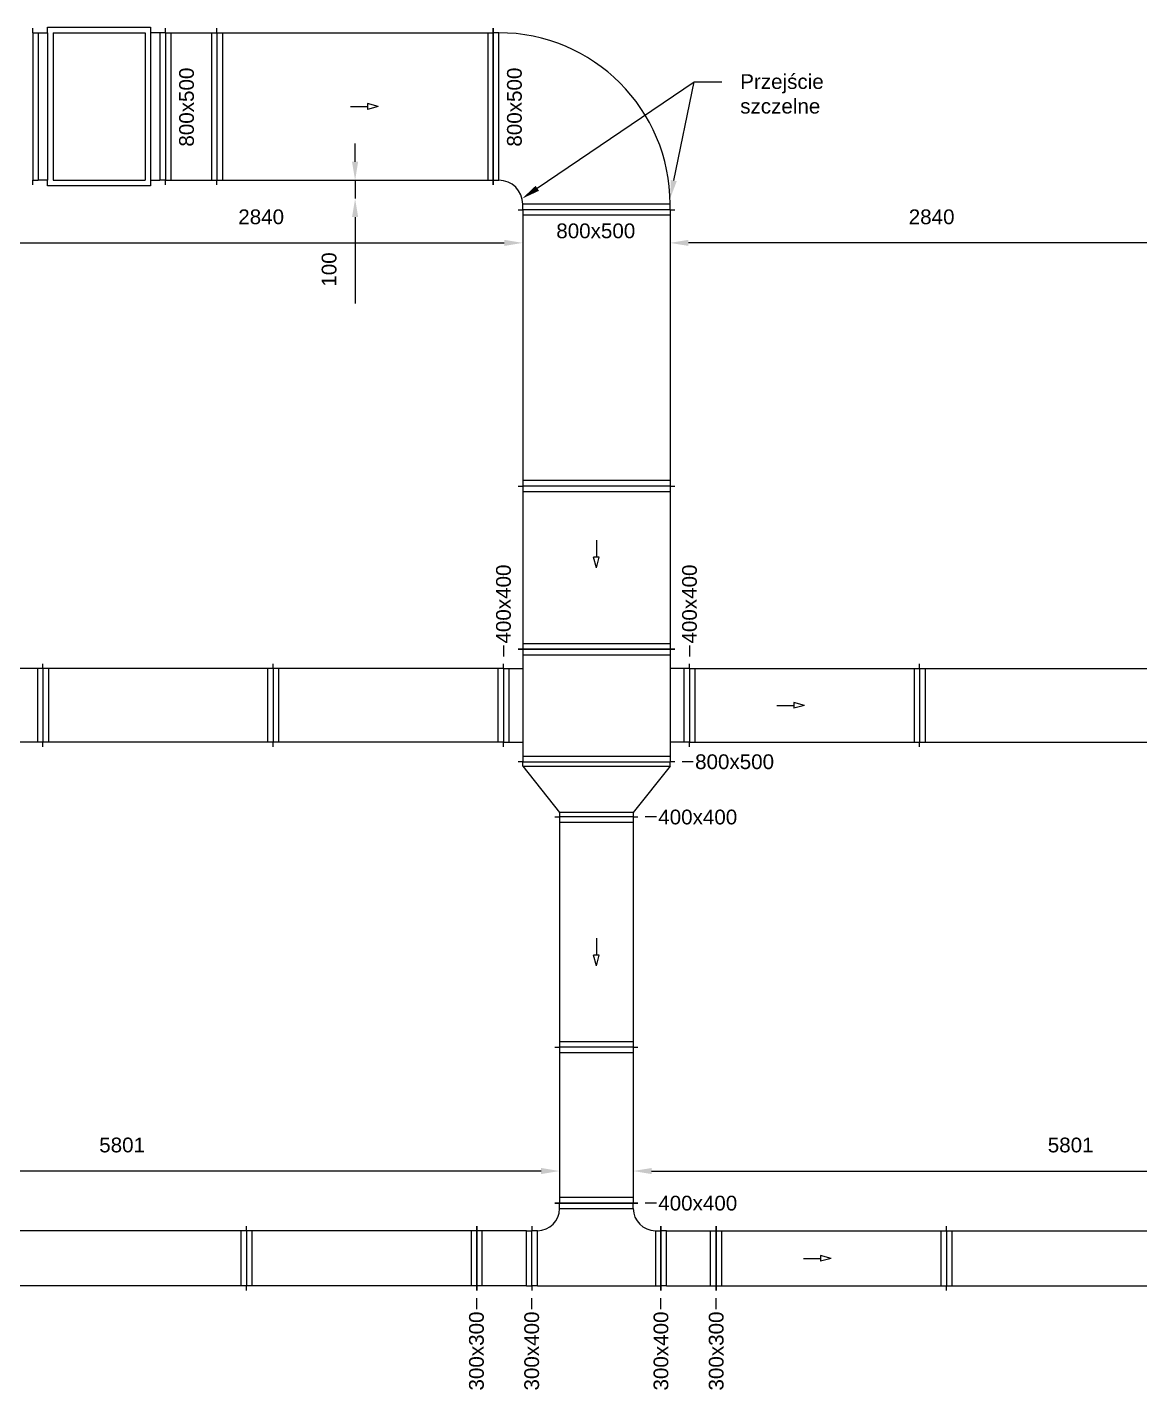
# Model space of a CAD drawing. Header units: millimetres. Extents: x 59762 to 60194, y -87842 to -87548.
# Drawn here: x 60029.9 to 60035.94, y -87794.21 to -87786.82 of the extents above; entities that cross this region are included whole.
import ezdxf
from ezdxf import colors
from ezdxf.entities.mleader import LeaderData, LeaderLine
from ezdxf.math import Vec2, Vec3

# ---------------------------------------------------------------- set-up
doc = ezdxf.new("R2010")
doc.units = ezdxf.units.MM
for name, color, linetype, lineweight in [('kanały', 7, 'Continuous', 20), ('nawi. strzałki', 150, 'Continuous', 20), ('wymiary', 7, 'Continuous', 13)]:
    doc.layers.add(name, color=color, linetype=linetype, lineweight=lineweight)
doc.styles.add('styl1', font='arial.ttf', dxfattribs={"height": 0.08})
doc.dimstyles.new('Kopia Opisowy', dxfattribs={"dimscale": 0, "dimtxt": 0.08, "dimasz": 0.1, "dimexe": 0, "dimexo": 0.2, "dimgap": 0.1, "dimtad": 1, "dimlfac": 1000, "dimtxsty": 'styl1', "dimcen": 2.5, "dimadec": 0, "dimazin": 0, "dimtfac": 1, "dimtmove": 0, "dimatfit": 3, "dimfxl": 1, "dimarcsym": 0})

# ---------------------------------------------------------------- blocks, each defined once
blk = doc.blocks.new('*D58')
at = {"layer": 'Defpoints', "color": 0, "transparency": 16777216}
for p in [(60031.6811, -87787.6499), (60031.6811, -87787.7499), (60031.6811, -87787.7499)]:
    blk.add_point(p, dxfattribs=at)
at = {"layer": 'wymiary', "color": 0, "lineweight": -2, "transparency": 16777216}
for p, q in [((60031.6811, -87787.5499), (60031.6811, -87787.4499)), ((60031.6811, -87787.6499), (60031.6811, -87787.7499)), ((60031.6811, -87787.8499), (60031.6811, -87788.3188))]:
    blk.add_line(p, q, dxfattribs=at)
at = {"layer": 'wymiary', "color": 0, "transparency": 16777216}
for points in [[(60031.6644, -87787.5499), (60031.6977, -87787.5499), (60031.6811, -87787.6499)], [(60031.6644, -87787.8499), (60031.6977, -87787.8499), (60031.6811, -87787.7499)]]:
    blk.add_solid(points, dxfattribs=at)
at = {"layer": 'wymiary', "color": 0, "transparency": 16777216, "insert": (60031.5402, -87788.1344), "char_height": 0.08, "attachment_point": 5, "rotation": 90, "style": 'styl1'}
blk.add_mtext('100', dxfattribs=at)
blk = doc.blocks.new('*D62')
at = {"layer": 'Defpoints', "color": 0, "transparency": 16777216}
for p in [(60033.3911, -87787.9899), (60033.3911, -87787.9899), (60036.2311, -87787.9899)]:
    blk.add_point(p, dxfattribs=at)
at = {"layer": 'wymiary', "color": 0, "lineweight": -2, "transparency": 16777216}
blk.add_line((60036.1311, -87787.9899), (60033.4911, -87787.9899), dxfattribs=at)
at = {"layer": 'wymiary', "color": 0, "transparency": 16777216}
for points in [[(60033.4911, -87787.9732), (60033.4911, -87788.0065), (60033.3911, -87787.9899)], [(60036.1311, -87787.9732), (60036.1311, -87788.0065), (60036.2311, -87787.9899)]]:
    blk.add_solid(points, dxfattribs=at)
at = {"layer": 'wymiary', "color": 0, "transparency": 16777216, "insert": (60034.8111, -87787.849), "char_height": 0.08, "attachment_point": 5, "style": 'styl1'}
blk.add_mtext('2840', dxfattribs=at)
blk = doc.blocks.new('*D63')
at = {"layer": 'Defpoints', "color": 0, "transparency": 16777216}
for p in [(60038.9921, -87792.1899), (60033.1911, -87793.0261), (60038.9921, -87793.0261)]:
    blk.add_point(p, dxfattribs=at)
at = {"layer": 'wymiary', "color": 0, "lineweight": -2, "transparency": 16777216}
for p, q in [((60038.9921, -87792.3899), (60038.9921, -87793.0261)), ((60033.1911, -87792.8261), (60033.1911, -87793.0261)), ((60033.2911, -87793.0261), (60038.8921, -87793.0261))]:
    blk.add_line(p, q, dxfattribs=at)
at = {"layer": 'wymiary', "color": 0, "transparency": 16777216}
for points in [[(60033.2911, -87793.0095), (60033.2911, -87793.0428), (60033.1911, -87793.0261)], [(60038.8921, -87793.0095), (60038.8921, -87793.0428), (60038.9921, -87793.0261)]]:
    blk.add_solid(points, dxfattribs=at)
at = {"layer": 'wymiary', "color": 0, "transparency": 16777216, "insert": (60035.5659, -87792.8853), "char_height": 0.08, "attachment_point": 5, "style": 'styl1'}
blk.add_mtext('5801', dxfattribs=at)
blk = doc.blocks.new('*D43')
at = {"layer": 'Defpoints', "color": 0, "transparency": 16777216}
for p in [(60029.7511, -87787.9899), (60032.5911, -87787.9899), (60032.5911, -87787.9899)]:
    blk.add_point(p, dxfattribs=at)
at = {"layer": 'wymiary', "color": 0, "lineweight": -2, "transparency": 16777216}
blk.add_line((60029.8511, -87787.9899), (60032.4911, -87787.9899), dxfattribs=at)
at = {"layer": 'wymiary', "color": 0, "transparency": 16777216}
for points in [[(60029.8511, -87787.9732), (60029.8511, -87788.0065), (60029.7511, -87787.9899)], [(60032.4911, -87787.9732), (60032.4911, -87788.0065), (60032.5911, -87787.9899)]]:
    blk.add_solid(points, dxfattribs=at)
at = {"layer": 'wymiary', "color": 0, "transparency": 16777216, "insert": (60031.1711, -87787.849), "char_height": 0.08, "attachment_point": 5, "style": 'styl1'}
blk.add_mtext('2840', dxfattribs=at)
blk = doc.blocks.new('*D44')
at = {"layer": 'Defpoints', "color": 0, "transparency": 16777216}
for p in [(60026.9901, -87792.1899), (60026.9901, -87793.0261), (60032.7911, -87793.0261)]:
    blk.add_point(p, dxfattribs=at)
at = {"layer": 'wymiary', "color": 0, "lineweight": -2, "transparency": 16777216}
for p, q in [((60026.9901, -87792.3899), (60026.9901, -87793.0261)), ((60032.7911, -87792.8261), (60032.7911, -87793.0261)), ((60032.6911, -87793.0261), (60027.0901, -87793.0261))]:
    blk.add_line(p, q, dxfattribs=at)
at = {"layer": 'wymiary', "color": 0, "transparency": 16777216}
for points in [[(60027.0901, -87793.0095), (60027.0901, -87793.0428), (60026.9901, -87793.0261)], [(60032.6911, -87793.0095), (60032.6911, -87793.0428), (60032.7911, -87793.0261)]]:
    blk.add_solid(points, dxfattribs=at)
at = {"layer": 'wymiary', "color": 0, "transparency": 16777216, "insert": (60030.4162, -87792.8853), "char_height": 0.08, "attachment_point": 5, "style": 'styl1'}
blk.add_mtext('5801', dxfattribs=at)

msp = doc.modelspace()

# ---------------------------------------------------------------- linework, layer by layer
at = {"layer": 'kanały', "ltscale": 20}
for p, q in [((60030.011053, -87786.849876), (60030.011053, -87786.819876)), ((60030.011053, -87786.819876), (60030.571053, -87786.819876)), ((60030.571053, -87786.819876), (60030.571053, -87787.679876)), ((60029.931053, -87786.849876), (60029.931053, -87786.824876)), ((60029.931053, -87786.849876), (60029.931053, -87787.649876)), ((60029.931053, -87786.849876), (60029.961053, -87786.849876)), ((60029.961053, -87786.849876), (60029.961053, -87787.649876)), ((60029.961053, -87786.849876), (60030.011053, -87786.849876)), ((60030.011053, -87786.849876), (60030.011053, -87787.649876)), ((60030.041053, -87786.849876), (60030.541053, -87786.849876)), ((60030.041053, -87786.849876), (60030.041053, -87787.649876)), ((60030.541053, -87786.849876), (60030.541053, -87787.649876)), ((60030.651053, -87786.849876), (60030.931053, -87786.849876)), ((60030.681053, -87786.849876), (60030.681053, -87787.649876)), ((60030.901053, -87786.849876), (60030.901053, -87787.649876)), ((60030.931053, -87786.849876), (60030.931053, -87786.824876)), ((60030.931053, -87786.849876), (60030.931053, -87786.824876)), ((60030.931053, -87786.849876), (60032.431053, -87786.849876)), ((60030.931053, -87786.849876), (60030.931053, -87787.649876)), ((60030.931053, -87786.849876), (60030.931053, -87787.649876)), ((60030.961053, -87786.849876), (60030.961053, -87787.649876)), ((60032.401053, -87786.849876), (60032.401053, -87787.649876)), ((60032.431053, -87786.824876), (60032.431053, -87786.849876)), ((60032.431053, -87786.849876), (60032.431053, -87786.824876)), ((60032.431053, -87787.649876), (60032.431053, -87786.849876)), ((60032.461053, -87786.849876), (60032.431053, -87786.849876)), ((60032.431053, -87786.849876), (60032.431053, -87787.649876)), ((60032.461053, -87787.649876), (60032.461053, -87786.849876)), ((60029.931053, -87787.649876), (60029.961053, -87787.649876)), ((60029.931053, -87787.674876), (60029.931053, -87787.649876)), ((60030.011053, -87787.649876), (60029.961053, -87787.649876)), ((60030.011053, -87787.679876), (60030.011053, -87787.649876)), ((60030.571053, -87787.679876), (60030.011053, -87787.679876)), ((60030.041053, -87787.649876), (60030.541053, -87787.649876)), ((60030.651053, -87787.649876), (60030.931053, -87787.649876)), ((60030.931053, -87787.649876), (60032.431053, -87787.649876)), ((60030.931053, -87787.674876), (60030.931053, -87787.649876)), ((60030.931053, -87787.674876), (60030.931053, -87787.649876)), ((60032.431053, -87787.649876), (60032.431053, -87787.674876)), ((60032.431053, -87787.649876), (60032.461053, -87787.649876)), ((60032.431053, -87787.674876), (60032.431053, -87787.649876)), ((60033.391053, -87787.779876), (60032.591053, -87787.779876)), ((60032.591053, -87787.809876), (60032.591053, -87787.779876)), ((60033.391053, -87787.809876), (60033.391053, -87787.779876)), ((60032.566053, -87787.809876), (60032.591053, -87787.809876)), ((60032.566053, -87787.809876), (60032.591053, -87787.809876)), ((60033.391053, -87787.809876), (60032.591053, -87787.809876)), ((60032.591053, -87787.809876), (60032.591053, -87789.309876)), ((60033.391053, -87787.809876), (60032.591053, -87787.809876)), ((60033.391053, -87787.839876), (60032.591053, -87787.839876)), ((60033.391053, -87787.809876), (60033.416053, -87787.809876)), ((60033.391053, -87787.809876), (60033.391053, -87789.309876)), ((60033.391053, -87787.809876), (60033.416053, -87787.809876)), ((60032.566053, -87789.309876), (60032.591053, -87789.309876)), ((60032.566053, -87789.309876), (60032.591053, -87789.309876)), ((60033.391053, -87789.279876), (60032.591053, -87789.279876)), ((60032.591053, -87789.309876), (60032.591053, -87790.194876)), ((60033.391053, -87789.309876), (60032.591053, -87789.309876)), ((60033.391053, -87789.309876), (60032.591053, -87789.309876)), ((60033.391053, -87789.309876), (60033.391053, -87790.194876)), ((60033.391053, -87789.309876), (60033.416053, -87789.309876)), ((60033.391053, -87789.309876), (60033.416053, -87789.309876)), ((60033.391053, -87789.339876), (60032.591053, -87789.339876)), ((60032.566053, -87790.194876), (60032.591053, -87790.194876)), ((60032.591053, -87790.194876), (60032.566053, -87790.194876)), ((60033.391053, -87790.164876), (60032.591053, -87790.164876)), ((60033.391053, -87790.194876), (60032.591053, -87790.194876)), ((60032.591053, -87790.194876), (60033.391053, -87790.194876)), ((60032.591053, -87790.194876), (60032.591053, -87790.804876)), ((60033.391053, -87790.194876), (60033.416053, -87790.194876)), ((60033.416053, -87790.194876), (60033.391053, -87790.194876)), ((60033.391053, -87790.194876), (60033.391053, -87790.804876)), ((60029.986053, -87790.299876), (60029.986053, -87790.274876)), ((60029.986053, -87790.299876), (60029.986053, -87790.274876)), ((60031.236053, -87790.299876), (60031.236053, -87790.274876)), ((60031.236053, -87790.299876), (60031.236053, -87790.274876)), ((60032.486053, -87790.299876), (60032.486053, -87790.274876)), ((60032.486053, -87790.299876), (60032.486053, -87790.274876)), ((60032.591053, -87790.224876), (60033.391053, -87790.224876)), ((60033.496053, -87790.299876), (60033.496053, -87790.274876)), ((60033.496053, -87790.299876), (60033.496053, -87790.274876)), ((60034.746053, -87790.299876), (60034.746053, -87790.274876)), ((60034.746053, -87790.299876), (60034.746053, -87790.274876)), ((60029.986053, -87790.299876), (60028.736053, -87790.299876)), ((60029.956053, -87790.299876), (60029.956053, -87790.699876)), ((60031.236053, -87790.299876), (60029.986053, -87790.299876)), ((60029.986053, -87790.299876), (60029.986053, -87790.699876)), ((60029.986053, -87790.299876), (60029.986053, -87790.699876)), ((60030.016053, -87790.299876), (60030.016053, -87790.699876)), ((60031.206053, -87790.299876), (60031.206053, -87790.699876)), ((60032.486053, -87790.299876), (60031.236053, -87790.299876)), ((60031.236053, -87790.299876), (60031.236053, -87790.699876)), ((60031.236053, -87790.299876), (60031.236053, -87790.699876)), ((60031.266053, -87790.299876), (60031.266053, -87790.699876)), ((60032.456053, -87790.299876), (60032.456053, -87790.699876)), ((60032.486053, -87790.299876), (60032.486053, -87790.699876)), ((60032.486053, -87790.299876), (60032.591053, -87790.299876)), ((60032.486053, -87790.299876), (60032.486053, -87790.699876)), ((60032.516053, -87790.299876), (60032.516053, -87790.699876)), ((60033.496053, -87790.299876), (60033.391053, -87790.299876)), ((60033.466053, -87790.299876), (60033.466053, -87790.699876)), ((60033.496053, -87790.299876), (60033.496053, -87790.699876)), ((60033.496053, -87790.299876), (60034.746053, -87790.299876)), ((60033.496053, -87790.299876), (60033.496053, -87790.699876)), ((60033.526053, -87790.299876), (60033.526053, -87790.699876)), ((60034.716053, -87790.299876), (60034.716053, -87790.699876)), ((60034.746053, -87790.299876), (60034.746053, -87790.699876)), ((60034.746053, -87790.299876), (60035.996053, -87790.299876)), ((60034.746053, -87790.299876), (60034.746053, -87790.699876)), ((60034.776053, -87790.299876), (60034.776053, -87790.699876)), ((60029.986053, -87790.699876), (60028.736053, -87790.699876)), ((60029.986053, -87790.724876), (60029.986053, -87790.699876)), ((60031.236053, -87790.699876), (60029.986053, -87790.699876)), ((60029.986053, -87790.724876), (60029.986053, -87790.699876)), ((60031.236053, -87790.724876), (60031.236053, -87790.699876)), ((60032.486053, -87790.699876), (60031.236053, -87790.699876)), ((60031.236053, -87790.724876), (60031.236053, -87790.699876)), ((60032.486053, -87790.724876), (60032.486053, -87790.699876)), ((60032.486053, -87790.699876), (60032.591053, -87790.699876)), ((60032.486053, -87790.724876), (60032.486053, -87790.699876)), ((60033.496053, -87790.699876), (60033.391053, -87790.699876)), ((60033.496053, -87790.724876), (60033.496053, -87790.699876)), ((60033.496053, -87790.699876), (60034.746053, -87790.699876)), ((60033.496053, -87790.724876), (60033.496053, -87790.699876)), ((60034.746053, -87790.724876), (60034.746053, -87790.699876)), ((60034.746053, -87790.699876), (60035.996053, -87790.699876)), ((60034.746053, -87790.724876), (60034.746053, -87790.699876)), ((60032.591053, -87790.804876), (60032.566053, -87790.804876)), ((60032.591053, -87790.804876), (60032.566053, -87790.804876)), ((60032.591053, -87790.774876), (60033.391053, -87790.774876)), ((60032.591053, -87790.804876), (60033.391053, -87790.804876)), ((60032.591053, -87790.804876), (60033.391053, -87790.804876)), ((60032.591053, -87790.829876), (60032.591053, -87790.804876)), ((60032.591053, -87790.804876), (60033.391053, -87790.804876)), ((60033.416053, -87790.804876), (60033.391053, -87790.804876)), ((60033.391053, -87790.829876), (60033.391053, -87790.804876)), ((60033.416053, -87790.804876), (60033.391053, -87790.804876)), ((60032.591053, -87790.829876), (60032.791053, -87791.079876)), ((60032.591053, -87790.829876), (60033.391053, -87790.829876)), ((60033.391053, -87790.829876), (60033.191053, -87791.079876)), ((60032.766053, -87791.104876), (60032.791053, -87791.104876)), ((60032.766053, -87791.104876), (60032.791053, -87791.104876)), ((60033.191053, -87791.079876), (60032.791053, -87791.079876)), ((60032.791053, -87791.079876), (60032.791053, -87791.104876)), ((60033.191053, -87791.104876), (60032.791053, -87791.104876)), ((60032.791053, -87791.104876), (60032.791053, -87792.354876)), ((60033.191053, -87791.104876), (60032.791053, -87791.104876)), ((60033.191053, -87791.079876), (60033.191053, -87791.104876)), ((60033.191053, -87791.104876), (60033.216053, -87791.104876)), ((60033.191053, -87791.104876), (60033.191053, -87792.354876)), ((60033.191053, -87791.104876), (60033.216053, -87791.104876)), ((60033.191053, -87791.134876), (60032.791053, -87791.134876)), ((60032.766053, -87792.354876), (60032.791053, -87792.354876)), ((60032.766053, -87792.354876), (60032.791053, -87792.354876)), ((60033.191053, -87792.324876), (60032.791053, -87792.324876)), ((60033.191053, -87792.354876), (60032.791053, -87792.354876)), ((60032.791053, -87792.354876), (60032.791053, -87793.199876)), ((60033.191053, -87792.354876), (60032.791053, -87792.354876)), ((60033.191053, -87792.354876), (60033.216053, -87792.354876)), ((60033.191053, -87792.354876), (60033.191053, -87793.199876)), ((60033.191053, -87792.354876), (60033.216053, -87792.354876)), ((60033.191053, -87792.384876), (60032.791053, -87792.384876)), ((60033.191053, -87793.169876), (60032.791053, -87793.169876)), ((60032.791053, -87793.199876), (60032.766053, -87793.199876)), ((60032.766053, -87793.199876), (60032.791053, -87793.199876)), ((60032.791053, -87793.199876), (60033.191053, -87793.199876)), ((60033.191053, -87793.199876), (60032.791053, -87793.199876)), ((60032.791053, -87793.229876), (60033.191053, -87793.229876)), ((60033.216053, -87793.199876), (60033.191053, -87793.199876)), ((60033.191053, -87793.199876), (60033.216053, -87793.199876)), ((60031.091053, -87793.349876), (60031.091053, -87793.324876)), ((60031.091053, -87793.349876), (60031.091053, -87793.324876)), ((60032.341053, -87793.324876), (60032.341053, -87793.349876)), ((60032.341053, -87793.349876), (60032.341053, -87793.324876)), ((60032.641053, -87793.324876), (60032.641053, -87793.349876)), ((60032.641053, -87793.324876), (60032.641053, -87793.349876)), ((60033.341053, -87793.349876), (60033.341053, -87793.324876)), ((60033.341053, -87793.324876), (60033.341053, -87793.349876)), ((60033.641053, -87793.324876), (60033.641053, -87793.349876)), ((60033.641053, -87793.349876), (60033.641053, -87793.324876)), ((60034.891053, -87793.349876), (60034.891053, -87793.324876)), ((60034.891053, -87793.349876), (60034.891053, -87793.324876)), ((60031.091053, -87793.349876), (60029.841053, -87793.349876)), ((60031.061053, -87793.349876), (60031.061053, -87793.649876)), ((60032.341053, -87793.349876), (60031.091053, -87793.349876)), ((60031.091053, -87793.349876), (60031.091053, -87793.649876)), ((60031.091053, -87793.349876), (60031.091053, -87793.649876)), ((60031.121053, -87793.349876), (60031.121053, -87793.649876)), ((60032.311053, -87793.349876), (60032.311053, -87793.649876)), ((60032.341053, -87793.649876), (60032.341053, -87793.349876)), ((60032.371053, -87793.349876), (60032.341053, -87793.349876)), ((60032.341053, -87793.349876), (60032.341053, -87793.649876)), ((60032.371053, -87793.649876), (60032.371053, -87793.349876)), ((60032.611053, -87793.349876), (60032.371053, -87793.349876)), ((60032.611053, -87793.649876), (60032.611053, -87793.349876)), ((60032.611053, -87793.349876), (60032.641053, -87793.349876)), ((60032.641053, -87793.649876), (60032.641053, -87793.349876)), ((60032.641053, -87793.649876), (60032.641053, -87793.349876)), ((60032.671053, -87793.649876), (60032.671053, -87793.349876)), ((60033.311053, -87793.349876), (60033.311053, -87793.649876)), ((60033.341053, -87793.349876), (60033.341053, -87793.649876)), ((60033.341053, -87793.649876), (60033.341053, -87793.349876)), ((60033.371053, -87793.349876), (60033.341053, -87793.349876)), ((60033.371053, -87793.349876), (60033.611053, -87793.349876)), ((60033.371053, -87793.649876), (60033.371053, -87793.349876)), ((60033.611053, -87793.649876), (60033.611053, -87793.349876)), ((60033.611053, -87793.349876), (60033.641053, -87793.349876)), ((60033.641053, -87793.649876), (60033.641053, -87793.349876)), ((60033.641053, -87793.349876), (60034.891053, -87793.349876)), ((60033.641053, -87793.349876), (60033.641053, -87793.649876)), ((60033.671053, -87793.349876), (60033.671053, -87793.649876)), ((60034.861053, -87793.349876), (60034.861053, -87793.649876)), ((60034.891053, -87793.349876), (60034.891053, -87793.649876)), ((60034.891053, -87793.349876), (60036.141053, -87793.349876)), ((60034.891053, -87793.349876), (60034.891053, -87793.649876)), ((60034.921053, -87793.349876), (60034.921053, -87793.649876)), ((60031.091053, -87793.649876), (60029.841053, -87793.649876)), ((60031.091053, -87793.674876), (60031.091053, -87793.649876)), ((60032.341053, -87793.649876), (60031.091053, -87793.649876)), ((60031.091053, -87793.674876), (60031.091053, -87793.649876)), ((60032.341053, -87793.649876), (60032.341053, -87793.674876)), ((60032.371053, -87793.649876), (60032.341053, -87793.649876)), ((60032.341053, -87793.674876), (60032.341053, -87793.649876)), ((60032.611053, -87793.649876), (60032.371053, -87793.649876)), ((60032.611053, -87793.649876), (60032.641053, -87793.649876)), ((60032.641053, -87793.649876), (60032.641053, -87793.674876)), ((60032.641053, -87793.649876), (60032.641053, -87793.674876)), ((60033.341053, -87793.674876), (60033.341053, -87793.649876)), ((60033.341053, -87793.649876), (60033.341053, -87793.674876)), ((60033.371053, -87793.649876), (60033.341053, -87793.649876)), ((60033.371053, -87793.649876), (60033.611053, -87793.649876)), ((60033.611053, -87793.649876), (60033.641053, -87793.649876)), ((60033.641053, -87793.649876), (60033.641053, -87793.674876)), ((60033.641053, -87793.649876), (60034.891053, -87793.649876)), ((60033.641053, -87793.674876), (60033.641053, -87793.649876)), ((60034.891053, -87793.674876), (60034.891053, -87793.649876)), ((60034.891053, -87793.649876), (60036.141053, -87793.649876)), ((60034.891053, -87793.674876), (60034.891053, -87793.649876))]:
    msp.add_line(p, q, dxfattribs=at)
at = {"layer": 'kanały', "ltscale": 0.007}
for p, q in [((60030.621053, -87786.849876), (60030.571053, -87786.849876)), ((60030.621053, -87786.849876), (60030.621053, -87787.649876)), ((60030.651053, -87786.849876), (60030.621053, -87786.849876)), ((60030.651053, -87786.849876), (60030.651053, -87786.824876)), ((60030.651053, -87786.849876), (60030.651053, -87786.824876)), ((60030.651053, -87786.849876), (60030.651053, -87787.649876)), ((60030.651053, -87786.849876), (60030.651053, -87787.649876)), ((60030.571053, -87787.649876), (60030.621053, -87787.649876)), ((60030.651053, -87787.649876), (60030.621053, -87787.649876)), ((60030.651053, -87787.674876), (60030.651053, -87787.649876)), ((60030.651053, -87787.674876), (60030.651053, -87787.649876))]:
    msp.add_line(p, q, dxfattribs=at)
at = {"layer": 'kanały'}
for p, q in [((60032.791053, -87793.229876), (60032.791053, -87793.199876)), ((60033.191053, -87793.229876), (60033.191053, -87793.199876)), ((60032.671053, -87793.349876), (60032.641053, -87793.349876)), ((60033.311053, -87793.349876), (60033.341053, -87793.349876)), ((60032.671053, -87793.649876), (60032.641053, -87793.649876)), ((60032.671053, -87793.649876), (60033.311053, -87793.649876)), ((60033.311053, -87793.649876), (60033.341053, -87793.649876))]:
    msp.add_line(p, q, dxfattribs=at)
at = {"layer": 'kanały', "ltscale": 20}
msp.add_arc((60032.461053, -87787.779876), 0.93, 360, 90, dxfattribs=at)
at = {"layer": 'kanały'}
for centre, radius, start, end in [((60032.461053, -87787.779876), 0.13, 360, 90), ((60032.671053, -87793.229876), 0.12, 270, 360), ((60033.311053, -87793.229876), 0.12, 180, 270)]:
    msp.add_arc(centre, radius, start, end, dxfattribs=at)
at = {"layer": 'nawi. strzałki', "color": 7, "ltscale": 20}
for p, q in [((60031.656053, -87787.249876), (60031.748097, -87787.249876)), ((60031.806053, -87787.249876), (60031.748097, -87787.234347)), ((60031.748097, -87787.234347), (60031.748097, -87787.265405)), ((60031.806053, -87787.249876), (60031.748097, -87787.265405)), ((60032.991053, -87789.602376), (60032.991053, -87789.69442)), ((60032.991053, -87789.752376), (60032.975524, -87789.69442)), ((60033.006582, -87789.69442), (60032.975524, -87789.69442)), ((60032.991053, -87789.752376), (60033.006582, -87789.69442)), ((60033.971053, -87790.499876), (60034.063097, -87790.499876)), ((60034.121053, -87790.499876), (60034.063097, -87790.484347)), ((60034.063097, -87790.484347), (60034.063097, -87790.515405)), ((60034.121053, -87790.499876), (60034.063097, -87790.515405)), ((60032.991053, -87791.762376), (60032.991053, -87791.85442)), ((60032.991053, -87791.912376), (60032.975524, -87791.85442)), ((60033.006582, -87791.85442), (60032.975524, -87791.85442)), ((60032.991053, -87791.912376), (60033.006582, -87791.85442)), ((60034.116053, -87793.499876), (60034.208097, -87793.499876)), ((60034.266053, -87793.499876), (60034.208097, -87793.484347)), ((60034.208097, -87793.484347), (60034.208097, -87793.515405)), ((60034.266053, -87793.499876), (60034.208097, -87793.515405))]:
    msp.add_line(p, q, dxfattribs=at)
at = {"layer": 'wymiary'}
for p, q in [((60032.486053, -87790.173848), (60032.486053, -87790.234204)), ((60033.496053, -87790.173848), (60033.496053, -87790.234204)), ((60033.51708, -87790.804876), (60033.456725, -87790.804876)), ((60033.31708, -87791.104876), (60033.256725, -87791.104876)), ((60033.31708, -87793.199876), (60033.256725, -87793.199876)), ((60032.341053, -87793.775903), (60032.341053, -87793.715548)), ((60032.641053, -87793.775903), (60032.641053, -87793.715548)), ((60033.341053, -87793.775903), (60033.341053, -87793.715548)), ((60033.641053, -87793.775903), (60033.641053, -87793.715548))]:
    msp.add_line(p, q, dxfattribs=at)

# ---------------------------------------------------------------- texts
at = {"layer": 'wymiary', "ltscale": 20, "char_height": 0.08, "rotation": 90, "style": 'styl1'}
for s, insert, attachment_point in [('800x500', (60030.72576, -87787.467651), 1), ('800x500', (60032.50576, -87787.467651), 1), ('400x400', (60032.44634, -87790.164023), 1), ('400x400', (60033.45634, -87790.164023), 1), ('300x300', (60032.380766, -87794.217105), 7), ('300x400', (60032.680766, -87794.217105), 7), ('300x400', (60033.30134, -87794.217105), 1), ('300x300', (60033.60134, -87794.217105), 1)]:
    msp.add_mtext_dynamic_manual_height_columns(s, width=0.44264358, gutter_width=1, heights=[0], dxfattribs=dict(at, insert=insert, attachment_point=attachment_point))
at = {"layer": 'wymiary', "ltscale": 20, "char_height": 0.08, "attachment_point": 1, "style": 'styl1'}
for s, insert in [('800x500', (60032.773278, -87787.884583)), ('800x500', (60033.526906, -87790.765163)), ('400x400', (60033.326906, -87791.065163)), ('400x400', (60033.326906, -87793.160163))]:
    msp.add_mtext_dynamic_manual_height_columns(s, width=0.44264358, gutter_width=1, heights=[0], dxfattribs=dict(at, insert=insert))

# ---------------------------------------------------------------- dimensions: what is measured, and where the dimension line sits
at = {"layer": 'wymiary'}
for base, p1, p2, angle, override, picture, middle in [((60031.681053, -87787.749876), (60031.681053, -87787.649876), (60031.681053, -87787.749876), 90, {"dimscale": 1, "dimse1": 1, "dimse2": 1, "dimtix": 0, "dimtofl": 1, "dimtmove": 0, "dimatfit": 3}, '*D58', (60031.540207, -87788.13435)), ((60032.591053, -87787.989876), (60029.751053, -87787.989876), (60032.591053, -87787.989876), 180, {"dimscale": 1, "dimse1": 1, "dimse2": 1, "dimtix": 0, "dimtofl": 1, "dimtmove": 0, "dimatfit": 3, "dimfxlon": 1}, '*D43', (60031.171053, -87787.84903))]:
    dim = msp.add_linear_dim(base=base, p1=p1, p2=p2, angle=angle, dimstyle='Kopia Opisowy', override=override, dxfattribs=at)
    dim.commit()
    dim.dimension.update_dxf_attribs({"geometry": picture, "text_midpoint": middle})
dim = msp.add_linear_dim(base=(60033.391053, -87787.989876), p1=(60036.231053, -87787.989876), p2=(60033.391053, -87787.989876), dimstyle='Kopia Opisowy', override={"dimscale": 1, "dimse1": 1, "dimse2": 1, "dimtix": 0, "dimtofl": 1, "dimtmove": 0, "dimatfit": 3, "dimfxlon": 1}, dxfattribs=at)
dim.commit()
dim.dimension.update_dxf_attribs({"geometry": '*D62', "text_midpoint": (60034.811053, -87787.84903)})
dim = msp.add_linear_dim(base=(60026.990053, -87793.026143), p1=(60032.791053, -87793.026143), p2=(60026.990053, -87792.189876), angle=180, dimstyle='Kopia Opisowy', override={"dimscale": 1, "dimtix": 0, "dimtofl": 1, "dimtmove": 0, "dimatfit": 3}, dxfattribs=at)
dim.commit()
dim.dimension.update_dxf_attribs({"geometry": '*D44', "text_midpoint": (60030.416197, -87793.026143), "dimtype": 160})
dim = msp.add_linear_dim(base=(60038.992053, -87793.026143), p1=(60033.191053, -87793.026143), p2=(60038.992053, -87792.189876), dimstyle='Kopia Opisowy', override={"dimscale": 1, "dimtix": 0, "dimtofl": 1, "dimtmove": 0, "dimatfit": 3}, dxfattribs=at)
dim.commit()
dim.dimension.update_dxf_attribs({"geometry": '*D63', "text_midpoint": (60035.565909, -87793.026143), "dimtype": 160})

# ---------------------------------------------------------------- leaders
ml = msp.add_multileader_mtext('Standard', dxfattribs=at)
ml.set_content('', color=256, style='styl1')
ml.set_leader_properties()
ml.build(insert=Vec2(0, 0))
ml.multileader.update_dxf_attribs({"dogleg_length": 0.15, "arrow_head_size": 0.1})
ctx = ml.context
ctx.base_point, ctx.char_height, ctx.arrow_head_size, ctx.landing_gap_size, ctx.plane_origin = Vec3(60033.671923, -87787.11522), 0.15, 0.1, 0.1, Vec3(60033.391053, -87787.779876)
notes = []
notes.append((ctx, [(0, (1, 1, 0), (60033.521923, -87787.11522), (1, 0), 0.15, [(0, [(60033.391053, -87787.749876)], 0, [])])]))
ctx.mtext.insert, ctx.mtext.flow_direction = Vec3(60033.771923, -87787.04022), 5
ml = msp.add_multileader_mtext('Standard', dxfattribs=at)
ml.set_content('Przejście szczelne', color=256, style='styl1')
ml.set_leader_properties()
ml.build(insert=Vec2(0, 0))
ml.multileader.update_dxf_attribs({"dogleg_length": 0.15, "arrow_head_size": 0.1})
ctx = ml.context
ctx.base_point, ctx.char_height, ctx.arrow_head_size, ctx.landing_gap_size, ctx.plane_origin = Vec3(60033.671923, -87787.11522), 0.08, 0.1, 0.1, Vec3(60032.591053, -87787.779876)
notes.append((ctx, [(0, (1, 1, 0), (60033.521923, -87787.11522), (1, 0), 0.15, [(0, [(60032.587544, -87787.749876)], 0, [])])]))
ctx.mtext.insert, ctx.mtext.width, ctx.mtext.flow_direction = Vec3(60033.771923, -87787.074565), 0.51353508, 5
for ctx, leaders in notes:
    for number, flags, end, landing, length, lines in leaders:
        leader = LeaderData()
        leader.index, (leader.has_last_leader_line, leader.has_dogleg_vector, leader.attachment_direction) = number, flags
        leader.last_leader_point, leader.dogleg_vector, leader.dogleg_length = Vec3(end), Vec3(landing), length
        for number, points, colour, breaks in lines:
            line = LeaderLine()
            line.index, line.vertices, line.color, line.breaks = number, Vec3.list(points), colors.encode_raw_color(colour), breaks
            leader.lines.append(line)
        ctx.leaders.append(leader)

doc.saveas('drawing.dxf')
